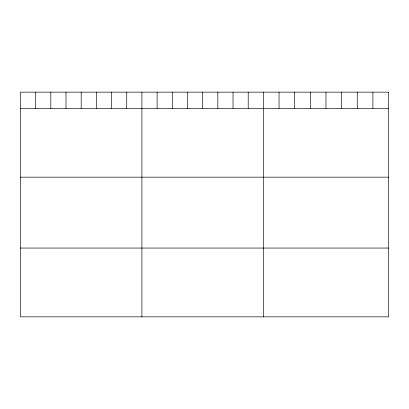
<?xml version="1.0" encoding="UTF-8"?>
<svg xmlns="http://www.w3.org/2000/svg" width="409" height="409" viewBox="0 0 409 409"><rect width="100%" height="100%" fill="white"/><g stroke="black" fill="none" stroke-linecap="round" stroke-linejoin="round"><path stroke-width="0.61" d="M20.45 108.375L388.55 108.375M20.45 177.174L388.55 177.174M20.45 248.053L388.55 248.053M372.906 92.153L372.906 108.375M357.261 92.153L357.261 108.375M341.617 92.153L341.617 108.375M325.973 92.153L325.973 108.375M310.329 92.153L310.329 108.375M294.684 92.153L294.684 108.375M279.04 92.153L279.04 108.375M263.396 92.153L263.396 316.847M248.212 92.153L248.212 108.375M233.028 92.153L233.028 108.375M217.844 92.153L217.844 108.375M202.659 92.153L202.659 108.375M187.475 92.153L187.475 108.375M172.291 92.153L172.291 108.375M157.107 92.153L157.107 108.375M141.923 92.153L141.923 316.847M126.739 92.153L126.739 108.375M111.555 92.153L111.555 108.375M96.371 92.153L96.371 108.375M81.187 92.153L81.187 108.375M66.002 92.153L66.002 108.375M50.818 92.153L50.818 108.375M35.634 92.153L35.634 108.375M388.55 92.153L20.45 92.153L20.45 316.847L388.55 316.847L388.55 92.153"/></g></svg>
